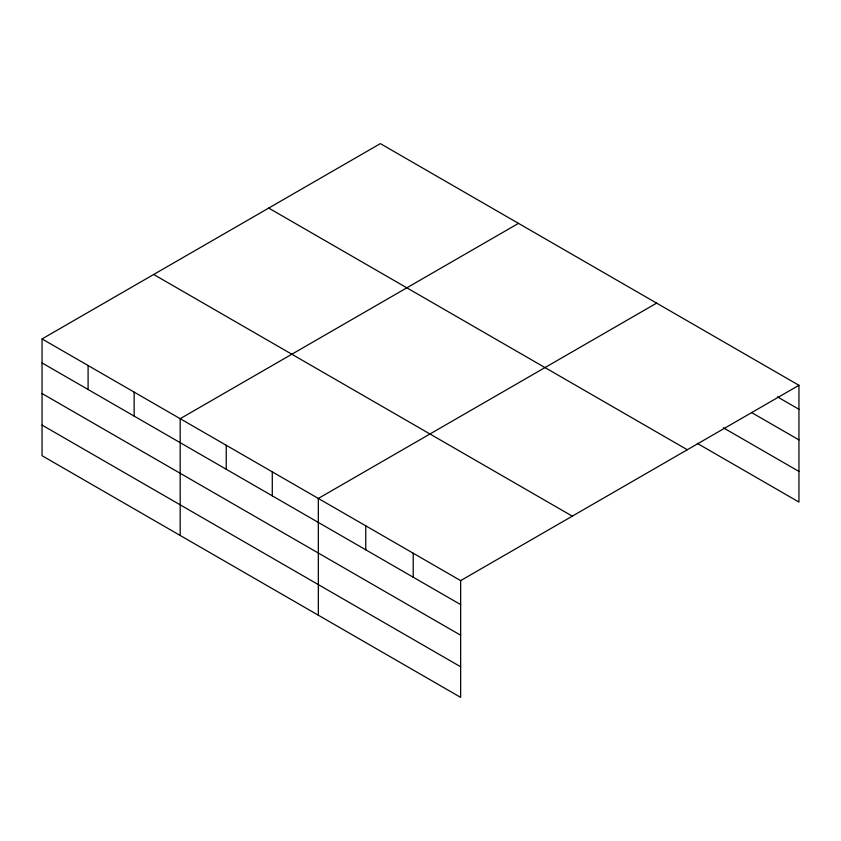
<?xml version="1.0" encoding="UTF-8"?>
<svg xmlns="http://www.w3.org/2000/svg" width="841" height="841" viewBox="0 0 841 841"><rect width="100%" height="100%" fill="white"/><g stroke="black" fill="none" stroke-linecap="round" stroke-linejoin="round"><path stroke-width="1.26" d="M460.647 635.218L460.647 580.616L42.05 338.934L42.05 455.706L460.647 697.378L460.647 635.218L42.05 393.535M42.05 338.934L380.353 143.622L798.95 385.294L798.95 502.066L697.294 443.375M518.487 223.37L180.184 418.692L180.184 535.454M656.621 303.128L318.329 498.44L318.329 615.213M460.647 580.616L798.95 385.294M777.483 396.889L798.95 409.283M751.507 412.51L798.95 439.896M723.271 427.754L798.95 471.444M268.71 208.074L687.307 449.746M153.693 274.481L572.29 516.153M42.05 362.923L460.647 604.595M42.05 425.083L460.647 666.766M413.204 553.22L413.204 577.21M365.761 525.835L365.761 549.814M272.284 471.854L272.284 495.843M226.229 445.267L226.229 469.257M134.139 392.106L134.139 416.095M88.095 365.52L88.095 389.509"/></g></svg>
